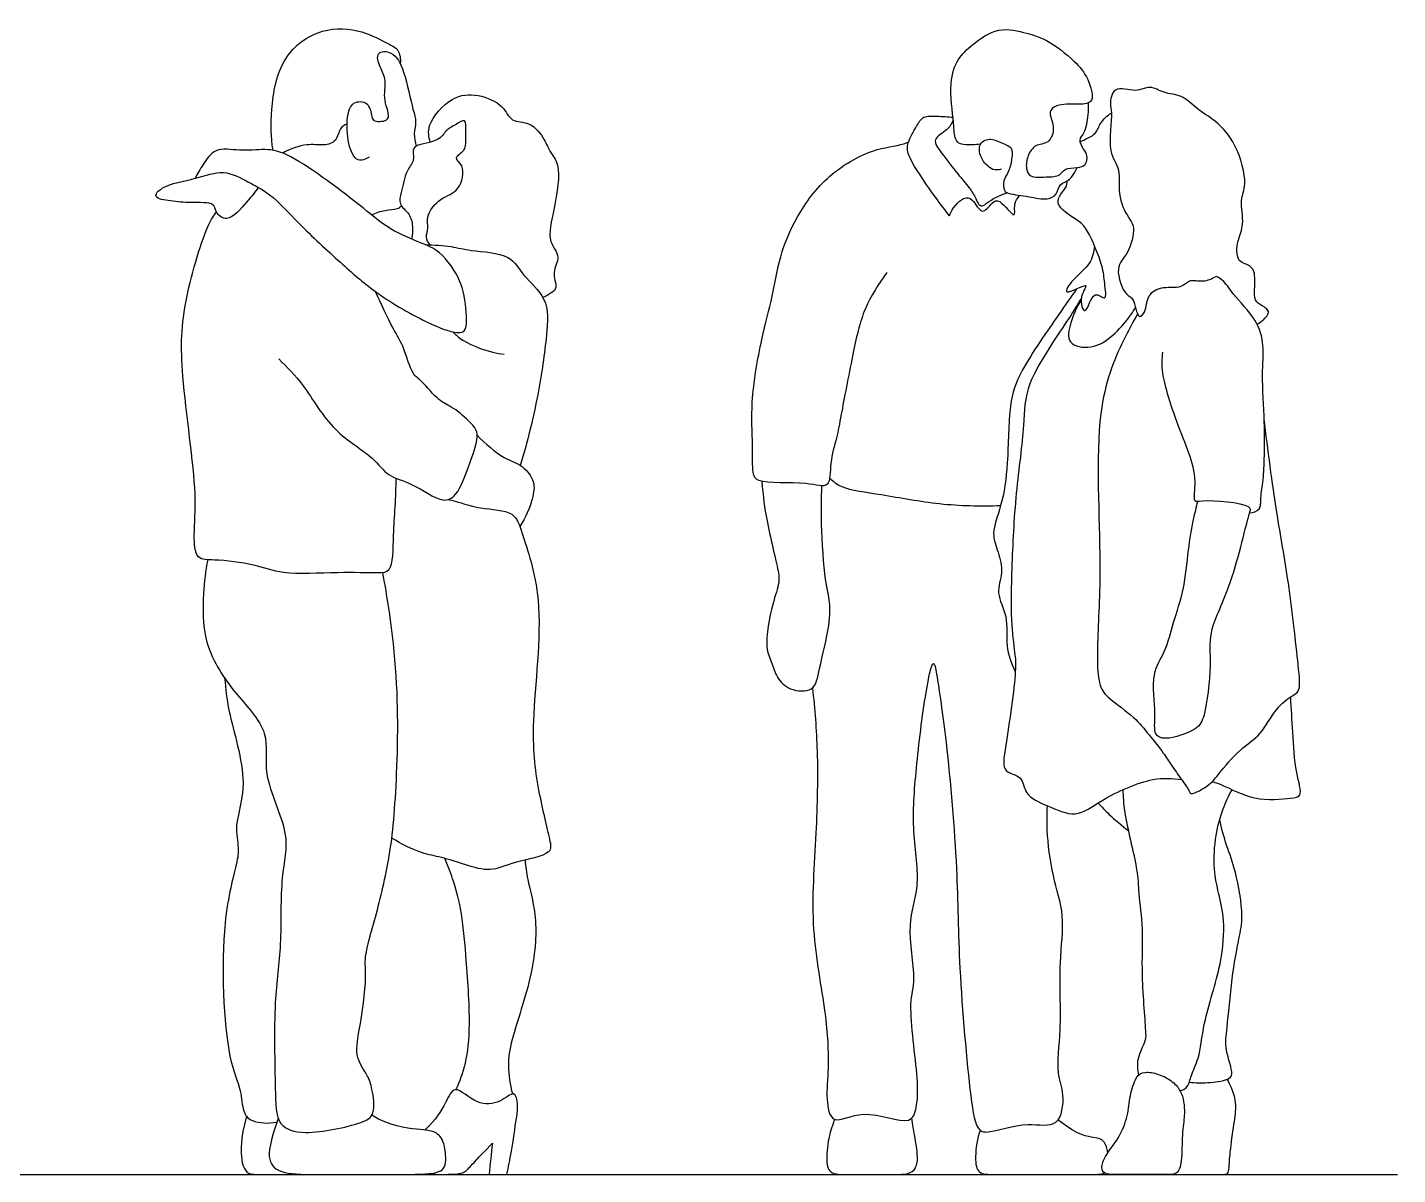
# Model space of a CAD drawing. Header units: millimetres. Extents: x 71.6 to 121.6, y 1.1 to 34.5.
# Drawn here: x 111.104 to 113.205, y 27.915 to 29.673 of the extents above; entities that cross this region are included whole.
import ezdxf

# ---------------------------------------------------------------- set-up
doc = ezdxf.new("R2010")
doc.units = ezdxf.units.MM

msp = doc.modelspace()

# ---------------------------------------------------------------- linework, layer by layer
msp.add_lwpolyline([(108.0233, 27.9156), (113.2049, 27.9156)])
for points, knots in [([(111.4808, 29.485), (111.4775, 29.5055), (111.4763, 29.5469), (111.4909, 29.6304), (111.5539, 29.6748), (111.6165, 29.6709), (111.6555, 29.6487), (111.6742, 29.6408), (111.6767, 29.6246), (111.6758, 29.6177)], [0, 0, 0, 0, 0.447599, 0.956581, 1.432032, 1.872244, 2.246714, 2.489245, 2.748061, 2.748061, 2.748061, 2.748061]), ([(112.5655, 29.4945), (112.5613, 29.4939), (112.5532, 29.4934), (112.5341, 29.4932), (112.5252, 29.5024), (112.525, 29.5288), (112.5161, 29.5875), (112.5295, 29.6255), (112.5528, 29.6475), (112.5921, 29.6758), (112.6369, 29.6645), (112.6669, 29.6556), (112.7108, 29.6225), (112.7303, 29.5972), (112.7424, 29.5577), (112.7155, 29.5545), (112.6869, 29.5571), (112.6669, 29.5453), (112.6811, 29.5213), (112.6713, 29.4941), (112.6486, 29.4949), (112.6373, 29.4772), (112.6342, 29.4575), (112.6413, 29.4424), (112.6656, 29.4444), (112.6877, 29.4447), (112.6938, 29.4582), (112.7136, 29.4579), (112.7274, 29.4612), (112.7302, 29.4773), (112.7236, 29.4864), (112.7149, 29.5016), (112.7263, 29.5114), (112.7309, 29.5382), (112.7313, 29.5519), (112.731, 29.5578)], [0, 0, 0, 0, 0.205652, 0.45108, 0.63672, 0.925351, 1.373658, 1.732364, 2.05548, 2.445809, 2.822674, 3.152244, 3.570254, 3.913278, 4.240303, 4.496551, 4.816698, 5.053509, 5.334741, 5.618778, 5.871089, 6.122941, 6.379107, 6.589657, 6.866215, 7.131035, 7.331039, 7.578457, 7.787376, 7.997618, 8.195532, 8.41789, 8.623642, 8.930911, 9.148511, 9.148511, 9.148511, 9.148511]), ([(111.628, 29.4746), (111.623, 29.4717), (111.608, 29.464), (111.5943, 29.497), (111.5933, 29.5339), (111.6007, 29.5608), (111.6287, 29.5605), (111.6318, 29.5364), (111.6351, 29.5284), (111.6661, 29.529), (111.6476, 29.5626), (111.6563, 29.592), (111.6448, 29.6109), (111.6368, 29.6374), (111.6667, 29.6371), (111.6834, 29.6052), (111.6943, 29.5484), (111.7012, 29.5298), (111.6958, 29.5103), (111.6986, 29.4975), (111.7004, 29.4914)], [0, 0, 0, 0, 0.235821, 0.540009, 0.898143, 1.17494, 1.427115, 1.686274, 1.845664, 2.097022, 2.399246, 2.710511, 2.979201, 3.236288, 3.481888, 3.817379, 4.25064, 4.501044, 4.745085, 4.994318, 4.994318, 4.994318, 4.994318]), ([(112.9895, 29.2184), (112.9926, 29.22), (112.9978, 29.2236), (113.0128, 29.2392), (112.9927, 29.2483), (112.9829, 29.2585), (112.989, 29.2944), (112.9786, 29.3103), (112.9566, 29.3139), (112.9589, 29.3484), (112.9708, 29.3708), (112.9622, 29.4094), (112.9758, 29.4334), (112.9587, 29.4951), (112.9281, 29.5301), (112.8964, 29.5479), (112.8747, 29.571), (112.8465, 29.5713), (112.8252, 29.5859), (112.8042, 29.5721), (112.768, 29.5864), (112.7632, 29.5537), (112.7686, 29.5436), (112.7586, 29.481), (112.7823, 29.4569), (112.7739, 29.413), (112.7939, 29.379), (112.8029, 29.3664), (112.7936, 29.3258), (112.7692, 29.3064), (112.7869, 29.2611), (112.8015, 29.2606), (112.8056, 29.223), (112.8202, 29.2391), (112.8196, 29.2608), (112.8402, 29.2783), (112.8743, 29.2724), (112.8845, 29.2884), (112.9075, 29.2823), (112.9203, 29.2885), (112.9265, 29.2917)], [0, 0, 0, 0, 0.188383, 0.417958, 0.651667, 0.864942, 1.20216, 1.442272, 1.683645, 1.992576, 2.292177, 2.636784, 2.934064, 3.38137, 3.777963, 4.122874, 4.438218, 4.737243, 5.012003, 5.287004, 5.60703, 5.883423, 6.093743, 6.532699, 6.859639, 7.23104, 7.583162, 7.806118, 8.159005, 8.474967, 8.838889, 9.047502, 9.347291, 9.540015, 9.810132, 10.09101, 10.415315, 10.640135, 10.902898, 11.167323, 11.167323, 11.167323, 11.167323]), ([(111.7218, 29.4975), (111.7198, 29.5057), (111.7149, 29.5243), (111.7538, 29.5698), (111.7945, 29.5721), (111.8345, 29.5558), (111.8447, 29.5268), (111.8759, 29.5304), (111.8979, 29.5017), (111.9045, 29.4822), (111.9234, 29.4624), (111.9127, 29.3958), (111.8995, 29.346), (111.9241, 29.322), (111.9067, 29.2989), (111.9181, 29.2742), (111.9071, 29.2663), (111.8991, 29.2609), (111.8945, 29.2594)], [0, 0, 0, 0, 0.285038, 0.698259, 1.055675, 1.415586, 1.703232, 1.992952, 2.319892, 2.576206, 2.852161, 3.312432, 3.717257, 4.008885, 4.28683, 4.560033, 4.747345, 4.96397, 4.96397, 4.96397, 4.96397]), ([(112.5181, 29.3846), (112.5069, 29.3984), (112.4877, 29.425), (112.4528, 29.476), (112.4526, 29.4966), (112.4674, 29.5218), (112.4769, 29.5386), (112.4997, 29.537), (112.5152, 29.5368), (112.5233, 29.5356)], [0, 0, 0, 0, 0.421339, 0.864311, 1.116553, 1.423347, 1.665601, 1.925085, 2.210903, 2.210903, 2.210903, 2.210903]), ([(112.7182, 29.4985), (112.7221, 29.4998), (112.7293, 29.5034), (112.7435, 29.5104), (112.7482, 29.5278), (112.7599, 29.5381), (112.7662, 29.5425)], [0, 0, 0, 0, 0.2024587, 0.422473, 0.6604133, 0.936896, 0.936896, 0.936896, 0.936896]), ([(111.5943, 29.5255), (111.5906, 29.5236), (111.5822, 29.5194), (111.5792, 29.4979), (111.5576, 29.4915), (111.5319, 29.4963), (111.507, 29.4871), (111.4957, 29.4807)], [0, 0, 0, 0, 0.200839, 0.44716, 0.695698, 0.985461, 1.338327, 1.338327, 1.338327, 1.338327]), ([(111.7218, 29.3403), (111.7189, 29.3436), (111.7133, 29.352), (111.7206, 29.3663), (111.7135, 29.384), (111.7371, 29.4138), (111.7682, 29.4208), (111.7765, 29.4623), (111.7552, 29.4735), (111.7784, 29.4848), (111.7753, 29.5058), (111.7783, 29.5366), (111.7604, 29.5235), (111.7447, 29.5161), (111.7363, 29.4975), (111.6985, 29.4948), (111.6945, 29.4828), (111.6981, 29.4691), (111.6852, 29.4541), (111.6816, 29.4369), (111.6775, 29.4207), (111.6721, 29.4017), (111.6913, 29.3882), (111.6954, 29.3684), (111.6945, 29.3553), (111.6929, 29.3491)], [0, 0, 0, 0, 0.206024, 0.41855, 0.651788, 0.980942, 1.297011, 1.630355, 1.850315, 2.080414, 2.348768, 2.617809, 2.828359, 3.070367, 3.315169, 3.646142, 3.823915, 4.026308, 4.270048, 4.507299, 4.742517, 4.977572, 5.234181, 5.484735, 5.734094, 5.734094, 5.734094, 5.734094]), ([(112.5238, 29.5312), (112.5208, 29.526), (112.516, 29.5153), (112.489, 29.5026), (112.5076, 29.4786), (112.5295, 29.4494), (112.5474, 29.4294), (112.5593, 29.4108), (112.5653, 29.3922), (112.5822, 29.4114), (112.606, 29.4201)], [0, 0, 0, 0, 0.244451, 0.520157, 0.797822, 1.160287, 1.455417, 1.680448, 1.934381, 2.107261, 2.107261, 2.107261, 2.107261]), ([(112.4219, 29.2976), (112.4093, 29.2802), (112.3846, 29.2427), (112.3694, 29.1725), (112.3518, 29.0808), (112.3456, 29.045), (112.3338, 29.0078), (112.3364, 28.9641), (112.2969, 28.9788), (112.2233, 28.9726), (112.2152, 28.9918), (112.2169, 29.0367), (112.2122, 29.0999), (112.2288, 29.1953), (112.2469, 29.2597), (112.2567, 29.3232), (112.2831, 29.3852), (112.3301, 29.45), (112.4061, 29.4916), (112.4391, 29.4907), (112.4551, 29.4978)], [0, 0, 0, 0, 0.462754, 0.959375, 1.497489, 1.843818, 2.209273, 2.537677, 2.868388, 3.357784, 3.581132, 3.954817, 4.424796, 4.992094, 5.466935, 5.912001, 6.373201, 6.884851, 7.420376, 7.838878, 7.838878, 7.838878, 7.838878]), ([(112.5972, 29.4561), (112.593, 29.455), (112.5831, 29.4528), (112.5639, 29.4727), (112.5619, 29.4971), (112.5821, 29.5049), (112.6008, 29.4945), (112.6153, 29.4899), (112.6134, 29.4712), (112.6094, 29.4518), (112.5996, 29.4393), (112.6007, 29.4226), (112.6097, 29.4177), (112.6404, 29.4145), (112.6666, 29.408), (112.6833, 29.4163), (112.6858, 29.4346), (112.7033, 29.4381), (112.7109, 29.4538), (112.7127, 29.457), (112.7135, 29.4586)], [0, 0, 0, 0, 0.207575, 0.498111, 0.762642, 0.999902, 1.266411, 1.47407, 1.705839, 1.966288, 2.195284, 2.413007, 2.583274, 2.903285, 3.208447, 3.436786, 3.665073, 3.895653, 4.127173, 4.262218, 4.262218, 4.262218, 4.262218]), ([(111.4583, 29.4283), (111.4532, 29.4208), (111.4409, 29.4064), (111.4117, 29.3717), (111.3919, 29.39), (111.392, 29.406), (111.3527, 29.4041), (111.3269, 29.4067), (111.2945, 29.4116), (111.3128, 29.4328), (111.3627, 29.4404), (111.4046, 29.4572), (111.4431, 29.4361), (111.4782, 29.4186), (111.5207, 29.3712), (111.5844, 29.3127), (111.6364, 29.2667), (111.7083, 29.2237), (111.7782, 29.1953), (111.7776, 29.2344), (111.7735, 29.2826), (111.738, 29.3315), (111.7075, 29.3426), (111.6573, 29.3641), (111.6211, 29.396), (111.5108, 29.4801), (111.4699, 29.4879), (111.4302, 29.483), (111.3914, 29.491), (111.3733, 29.4628), (111.3649, 29.4496), (111.3616, 29.4422)], [0.042878, 0.042878, 0.042878, 0.042878, 0.322802, 0.68241, 0.927457, 1.124493, 1.451365, 1.771738, 2.04371, 2.271966, 2.681561, 3.058791, 3.416359, 3.768473, 4.21798, 4.746393, 5.220588, 5.757953, 6.192625, 6.473678, 6.879567, 7.305455, 7.629834, 8.029742, 8.445389, 9.104729, 9.470527, 9.822124, 10.162195, 10.467275, 10.746501, 10.746501, 10.746501, 10.746501]), ([(112.7402, 29.3383), (112.7393, 29.3293), (112.7351, 29.3091), (112.7093, 29.2911), (112.6865, 29.2576), (112.7383, 29.2871), (112.7148, 29.2616), (112.7266, 29.2241), (112.7375, 29.2749), (112.7605, 29.2498), (112.7547, 29.2854), (112.7542, 29.3065), (112.7303, 29.3628), (112.7183, 29.376), (112.682, 29.397), (112.6847, 29.4152), (112.6972, 29.4268), (112.6983, 29.4347), (112.6987, 29.4385)], [0.013925, 0.013925, 0.013925, 0.013925, 0.307208, 0.654001, 0.914498, 1.229998, 1.47686, 1.745405, 2.052915, 2.27509, 2.545731, 2.848853, 3.283369, 3.547571, 3.901517, 4.122486, 4.354263, 4.547839, 4.547839, 4.547839, 4.547839]), ([(112.5181, 29.3846), (112.521, 29.3956), (112.5381, 29.4145), (112.5541, 29.4117), (112.5673, 29.3826), (112.5826, 29.4056), (112.5953, 29.4118), (112.6211, 29.3749), (112.6155, 29.403), (112.6221, 29.4113), (112.6256, 29.416)], [0, 0, 0, 0, 0.336799, 0.547266, 0.822761, 1.075475, 1.275509, 1.5897, 1.807151, 2.048411, 2.048411, 2.048411, 2.048411]), ([(111.669, 28.9827), (111.6691, 28.9536), (111.6638, 28.9011), (111.6649, 28.8377), (111.6384, 28.837), (111.579, 28.839), (111.4959, 28.8336), (111.4537, 28.8511), (111.393, 28.8584), (111.3617, 28.8562), (111.3585, 28.9013), (111.3663, 28.9601), (111.3374, 29.1446), (111.3412, 29.2503), (111.3784, 29.3691), (111.3899, 29.3845), (111.3941, 29.3909)], [0, 0, 0, 0, 0.530195, 0.944234, 1.185168, 1.627163, 2.144, 2.533633, 2.974478, 3.257344, 3.58859, 4.038077, 4.800426, 5.422656, 6.03263, 6.299066, 6.299066, 6.299066, 6.299066]), ([(111.6319, 29.386), (111.6385, 29.389), (111.6514, 29.3942), (111.6713, 29.3941), (111.6756, 29.3983), (111.6776, 29.4)], [0, 0, 0, 0, 0.2643845, 0.5091859, 0.6693945, 0.6693945, 0.6693945, 0.6693945]), ([(111.7138, 29.3405), (111.7271, 29.3402), (111.7551, 29.3384), (111.7833, 29.3302), (111.8464, 29.3276), (111.8626, 29.2919), (111.9043, 29.2588), (111.9006, 29.1986), (111.8879, 29.1083), (111.8706, 29.0378), (111.8599, 29.0022)], [0, 0, 0, 0, 0.358703, 0.677715, 1.105783, 1.44722, 1.840293, 2.261017, 2.805022, 3.402985, 3.402985, 3.402985, 3.402985]), ([(112.9778, 28.9295), (112.9831, 28.9297), (112.996, 28.9336), (112.994, 28.9507), (112.9992, 28.977), (113.0008, 29.0133), (113.0016, 29.0692), (112.9959, 29.1402), (113.0012, 29.1856), (112.9896, 29.2266), (112.9526, 29.2632), (112.9381, 29.2864), (112.93, 29.2901), (112.9265, 29.2917)], [0, 0, 0, 0, 0.229948, 0.449384, 0.746366, 1.092478, 1.528283, 2.018048, 2.405954, 2.773813, 3.190998, 3.486745, 3.683603, 3.683603, 3.683603, 3.683603]), ([(111.4896, 29.1655), (111.5025, 29.1522), (111.5296, 29.1261), (111.5702, 29.0526), (111.6349, 29.017), (111.6555, 28.9844), (111.6948, 28.9764), (111.7391, 28.9429), (111.765, 28.9564), (111.782, 29.0047), (111.7988, 29.0507), (111.7835, 29.0682), (111.7577, 29.0915), (111.7341, 29.0999), (111.7098, 29.1321), (111.6928, 29.1415), (111.6824, 29.1833), (111.6639, 29.2119), (111.6465, 29.2498), (111.6378, 29.2686)], [0, 0, 0, 0, 0.422837, 0.939415, 1.420907, 1.755316, 2.110514, 2.518448, 2.784618, 3.192681, 3.578988, 3.833851, 4.161781, 4.451785, 4.800001, 5.04904, 5.40312, 5.74443, 6.190659, 6.190659, 6.190659, 6.190659]), ([(112.7127, 29.2727), (112.7033, 29.2595), (112.6859, 29.2338), (112.6256, 29.1483), (112.6081, 29.0954), (112.6084, 29.0057), (112.5993, 28.9427), (112.5808, 28.8985), (112.593, 28.8695), (112.6012, 28.8375), (112.5874, 28.8057), (112.6094, 28.7708), (112.6022, 28.7249), (112.613, 28.6988), (112.6188, 28.6863)], [0, 0, 0, 0, 0.4019, 0.980513, 1.421912, 1.960374, 2.430211, 2.813444, 3.127377, 3.453066, 3.776813, 4.13146, 4.517803, 4.888372, 4.888372, 4.888372, 4.888372]), ([(112.7201, 29.2586), (112.7135, 29.2481), (112.7023, 29.2277), (112.6312, 29.1279), (112.6339, 29.0641), (112.6181, 28.9583), (112.6132, 28.8471), (112.6112, 28.7687), (112.618, 28.7142), (112.621, 28.6871), (112.6051, 28.5755), (112.5968, 28.5309), (112.631, 28.5274), (112.6323, 28.4955), (112.6686, 28.4808), (112.713, 28.4598), (112.7515, 28.4924), (112.829, 28.5259), (112.8591, 28.5225), (112.8737, 28.5206)], [0, 0, 0, 0, 0.350665, 0.969179, 1.437255, 2.026881, 2.644969, 3.161151, 3.568794, 3.880305, 4.496934, 4.85506, 5.135277, 5.426376, 5.777698, 6.162064, 6.557608, 7.08264, 7.466662, 7.466662, 7.466662, 7.466662]), ([(112.7198, 29.255), (112.7122, 29.2448), (112.7036, 29.2225), (112.6956, 29.1865), (112.7377, 29.1794), (112.7687, 29.1998), (112.793, 29.2276), (112.8, 29.239), (112.803, 29.2442)], [0, 0, 0, 0, 0.355688, 0.666171, 0.993094, 1.348688, 1.698909, 1.93674, 1.93674, 1.93674, 1.93674]), ([(112.8063, 29.2339), (112.7987, 29.2212), (112.7756, 29.1781), (112.737, 29.0824), (112.7528, 28.8539), (112.7438, 28.738), (112.7445, 28.6649), (112.7625, 28.644), (112.802, 28.6169), (112.8231, 28.5899), (112.8461, 28.5618), (112.8578, 28.5428), (112.8732, 28.5215), (112.8857, 28.5036), (112.8881, 28.4956), (112.9194, 28.5136), (112.9304, 28.5296), (112.9631, 28.5689), (112.9961, 28.5879), (113.0165, 28.6293), (113.0415, 28.6489), (113.0568, 28.6553), (113.0519, 28.7026), (113.0383, 28.8267), (113.0186, 28.9296), (113.006, 29.0261), (113.0003, 29.0737)], [0.267094, 0.267094, 0.267094, 0.267094, 0.541065, 1.167731, 2.03948, 2.681291, 3.144341, 3.435985, 3.828103, 4.175277, 4.516892, 4.790436, 5.090589, 5.358052, 5.486456, 5.803406, 6.080832, 6.482086, 6.843699, 7.231108, 7.551392, 7.755581, 8.120933, 8.769314, 9.376379, 10.068357, 10.068357, 10.068357, 10.068357]), ([(111.7569, 29.2065), (111.7616, 29.202), (111.7704, 29.1923), (111.8128, 29.1744), (111.8349, 29.1728)], [0, 0, 0, 0, 0.2487873, 0.7111469, 0.7111469, 0.7111469, 0.7111469]), ([(112.8445, 29.1756), (112.8436, 29.1649), (112.841, 29.143), (112.8656, 29.068), (112.8845, 29.0233), (112.8973, 28.9809), (112.8899, 28.9443), (112.9069, 28.9505), (112.9839, 28.9443), (112.9742, 28.9219), (112.9498, 28.8124), (112.9129, 28.7473), (112.9206, 28.6976), (112.9103, 28.6192), (112.8987, 28.5964), (112.8501, 28.5798), (112.8299, 28.5895), (112.8352, 28.6226), (112.8258, 28.6832), (112.8501, 28.7165), (112.8608, 28.7627), (112.8787, 28.812), (112.8833, 28.8717), (112.8913, 28.9166), (112.8963, 28.9382), (112.8986, 28.9473)], [0, 0, 0, 0, 0.328092, 0.83313, 1.247438, 1.635825, 1.944116, 2.148894, 2.631545, 2.8487, 3.46048, 3.964873, 4.371963, 4.87502, 5.165987, 5.563125, 5.799308, 6.114802, 6.563601, 6.926455, 7.31731, 7.737901, 8.185815, 8.585077, 8.864142, 8.864142, 8.864142, 8.864142]), ([(111.7936, 29.0485), (111.806, 29.0354), (111.8336, 29.0118), (111.8641, 29.0035), (111.8833, 28.9768), (111.8792, 28.9506), (111.8681, 28.9213), (111.8591, 28.9085)], [0, 0, 0, 0, 0.416025, 0.733236, 1.035061, 1.325121, 1.69723, 1.69723, 1.69723, 1.69723]), ([(112.2304, 28.9776), (112.2318, 28.9599), (112.2342, 28.9275), (112.255, 28.8445), (112.2579, 28.8221), (112.2454, 28.7892), (112.2335, 28.7244), (112.2453, 28.7011), (112.2523, 28.6765), (112.2719, 28.6567), (112.3123, 28.6538), (112.3181, 28.6932), (112.3352, 28.7558), (112.3347, 28.7969), (112.3262, 28.8275), (112.3206, 28.9145), (112.3215, 28.9513), (112.3224, 28.9709)], [0, 0, 0, 0, 0.421479, 0.94626, 1.215352, 1.553481, 2.018704, 2.310178, 2.592992, 2.893789, 3.217956, 3.552298, 4.026569, 4.388354, 4.713284, 5.243972, 5.687398, 5.687398, 5.687398, 5.687398]), ([(112.3342, 28.9826), (112.34, 28.9777), (112.3525, 28.9657), (112.4176, 28.9577), (112.5029, 28.9408), (112.5651, 28.9397), (112.5963, 28.9407)], [0, 0, 0, 0, 0.275437, 0.72923, 1.277403, 1.835582, 1.835582, 1.835582, 1.835582]), ([(111.7498, 28.9499), (111.7683, 28.9452), (111.7969, 28.9346), (111.8518, 28.9341), (111.8632, 28.8938), (111.9002, 28.792), (111.874, 28.6106), (111.8846, 28.5107), (111.9045, 28.4321), (111.9096, 28.4046), (111.8493, 28.3956), (111.8147, 28.3781), (111.7762, 28.3899), (111.7387, 28.4023), (111.7087, 28.4068), (111.6773, 28.4218), (111.663, 28.4311)], [0, 0, 0, 0, 0.379069, 0.7722, 1.086437, 1.641476, 2.380023, 2.940863, 3.417639, 3.657204, 4.052605, 4.398923, 4.732133, 5.07154, 5.376744, 5.748967, 5.748967, 5.748967, 5.748967]), ([(111.3806, 28.8575), (111.3772, 28.8404), (111.3735, 28.8053), (111.3717, 28.73), (111.4174, 28.6553), (111.4794, 28.5947), (111.4611, 28.5278), (111.5098, 28.4378), (111.4906, 28.3712), (111.495, 28.2652), (111.4808, 28.1813), (111.4845, 28.0521), (111.4849, 27.9891), (111.5314, 27.9743), (111.6137, 27.9922), (111.6389, 28.0066), (111.6329, 28.0473), (111.6269, 28.0669), (111.6056, 28.0956), (111.6134, 28.1365), (111.6256, 28.2186), (111.6189, 28.2488), (111.6445, 28.3282), (111.6618, 28.4159), (111.6682, 28.4777), (111.6766, 28.6506), (111.6613, 28.7733), (111.6491, 28.8376)], [0, 0, 0, 0, 0.409664, 0.891125, 1.422821, 1.928174, 2.376048, 2.927059, 3.396358, 3.966447, 4.506299, 5.153115, 5.572797, 5.932295, 6.453475, 6.7376, 7.076647, 7.343257, 7.659165, 8.028399, 8.537776, 8.856714, 9.363722, 9.900667, 10.346761, 11.077549, 11.871351, 11.871351, 11.871351, 11.871351]), ([(112.3077, 28.6612), (112.3114, 28.6288), (112.3168, 28.5625), (112.3143, 28.4371), (112.3026, 28.2921), (112.3291, 28.1678), (112.3336, 28.0802), (112.3279, 28.035), (112.3365, 27.9872), (112.3863, 28.0202), (112.4585, 27.9868), (112.4685, 28.0213), (112.4708, 28.0635), (112.4532, 28.1781), (112.4684, 28.2134), (112.4505, 28.3003), (112.475, 28.356), (112.4592, 28.4438), (112.4665, 28.5377), (112.4789, 28.6438), (112.4928, 28.7107), (112.4998, 28.6734), (112.515, 28.5717), (112.531, 28.38), (112.531, 28.2386), (112.5479, 28.0454), (112.5586, 27.9796), (112.5852, 27.9804), (112.6365, 27.9975), (112.6878, 27.984), (112.6953, 28.0401), (112.6805, 28.0717), (112.6907, 28.1402), (112.6845, 28.2391), (112.6962, 28.3117), (112.675, 28.372), (112.6665, 28.4422), (112.6674, 28.4679), (112.6681, 28.4806)], [0, 0, 0, 0, 0.570584, 1.216171, 1.916667, 2.571492, 3.103161, 3.502187, 3.830722, 4.221791, 4.70133, 4.975431, 5.36615, 5.97615, 6.34625, 6.865552, 7.316224, 7.844803, 8.413555, 9.038306, 9.42765, 9.666865, 10.25936, 11.061685, 11.776974, 12.583411, 13.009395, 13.260168, 13.69046, 14.071013, 14.446843, 14.789446, 15.259382, 15.841689, 16.331834, 16.791795, 17.271724, 17.628129, 17.628129, 17.628129, 17.628129]), ([(111.4065, 28.6763), (111.4085, 28.6592), (111.41, 28.6254), (111.446, 28.5162), (111.4202, 28.4533), (111.4291, 28.4161), (111.4248, 28.3881), (111.3986, 28.299), (111.4064, 28.0975), (111.4326, 28.0484), (111.4335, 28.0121), (111.4463, 27.9956), (111.4738, 27.9931), (111.4869, 27.9958)], [0, 0, 0, 0, 0.376216, 0.927386, 1.35373, 1.65836, 1.919575, 2.423744, 3.169279, 3.558592, 3.852469, 4.085043, 4.369643, 4.369643, 4.369643, 4.369643]), ([(112.921, 28.5177), (112.9264, 28.5158), (112.938, 28.5126), (112.985, 28.4865), (113.0383, 28.4917), (113.0609, 28.4943), (113.0468, 28.5349), (113.0446, 28.5934), (113.0418, 28.6294), (113.0411, 28.6476)], [0, 0, 0, 0, 0.238671, 0.656321, 1.084027, 1.308762, 1.647674, 2.101289, 2.527847, 2.527847, 2.527847, 2.527847]), ([(112.7838, 28.5052), (112.7839, 28.4949), (112.7852, 28.4665), (112.8071, 28.3829), (112.8073, 28.3447), (112.8152, 28.292), (112.8109, 28.2251), (112.8191, 28.1331), (112.8187, 28.1191), (112.8038, 28.0925), (112.806, 28.0758), (112.8077, 28.0675)], [0.103743, 0.103743, 0.103743, 0.103743, 0.398057, 0.918862, 1.303387, 1.799873, 2.325611, 2.887943, 3.115338, 3.431922, 3.734632, 3.734632, 3.734632, 3.734632]), ([(112.8714, 28.0436), (112.8755, 28.0449), (112.8848, 28.049), (112.8877, 28.0689), (112.9023, 28.0948), (112.9062, 28.15), (112.9364, 28.2378), (112.9403, 28.306), (112.9309, 28.3439), (112.9223, 28.3833), (112.9247, 28.4354), (112.9363, 28.4756), (112.9459, 28.4958), (112.9512, 28.5052)], [0, 0, 0, 0, 0.216005, 0.472767, 0.79367, 1.239443, 1.822951, 2.326522, 2.778278, 3.162159, 3.593347, 3.983845, 4.32737, 4.32737, 4.32737, 4.32737]), ([(112.7456, 28.4848), (112.7511, 28.4788), (112.7625, 28.4669), (112.7819, 28.4502), (112.7921, 28.4425)], [0, 0, 0, 0, 0.2863256, 0.6435225, 0.6435225, 0.6435225, 0.6435225]), ([(112.8856, 28.057), (112.8949, 28.0559), (112.9124, 28.0553), (112.9442, 28.0596), (112.9545, 28.0694), (112.9389, 28.1081), (112.944, 28.1412), (112.9501, 28.2155), (112.9613, 28.2764), (112.9694, 28.3115), (112.9575, 28.3804), (112.9435, 28.4163), (112.9347, 28.4459), (112.9321, 28.4597)], [0, 0, 0, 0, 0.318847, 0.652799, 0.848768, 1.213548, 1.572812, 2.093346, 2.568191, 2.929797, 3.41873, 3.818661, 4.161557, 4.161557, 4.161557, 4.161557]), ([(111.7612, 28.0455), (111.7673, 28.0585), (111.778, 28.0872), (111.7843, 28.147), (111.7768, 28.2507), (111.7705, 28.3209), (111.7569, 28.3682), (111.7485, 28.3897), (111.744, 28.4)], [0, 0, 0, 0, 0.356813, 0.777618, 1.335112, 1.79787, 2.170634, 2.485886, 2.485886, 2.485886, 2.485886]), ([(111.8671, 28.3973), (111.8683, 28.3874), (111.8704, 28.3665), (111.8865, 28.3117), (111.8815, 28.2236), (111.8455, 28.1241), (111.8401, 28.0836), (111.8439, 28.0529), (111.8479, 28.0389)], [0, 0, 0, 0, 0.29719, 0.697257, 1.21686, 1.772845, 2.120115, 2.478266, 2.478266, 2.478266, 2.478266]), ([(111.7089, 27.9163), (111.7224, 27.9159), (111.751, 27.9153), (111.7746, 27.917), (111.786, 27.9319), (111.8069, 27.9524), (111.817, 27.9635), (111.8153, 27.9475), (111.8137, 27.9316), (111.812, 27.9156), (111.821, 27.9156), (111.8301, 27.9156), (111.8392, 27.9156), (111.8418, 27.9274), (111.8465, 27.9497), (111.8538, 28.0011), (111.8571, 28.0217), (111.8515, 28.0467), (111.83, 28.0242), (111.7903, 28.0211), (111.7592, 28.0568), (111.745, 28.0231), (111.7287, 27.9972), (111.7141, 27.9844), (111.713, 27.9835)], [4.588826, 4.588826, 4.588826, 4.588826, 4.889701, 5.15715, 5.391406, 5.755585, 5.755585, 5.755585, 6.132449, 6.132449, 6.132449, 6.415674, 6.415674, 6.415674, 6.742328, 7.129561, 7.381851, 7.616165, 7.883297, 8.175642, 8.526134, 8.79807, 9.162265, 9.189965, 9.189965, 9.189965, 9.189965]), ([(112.5652, 27.9832), (112.56, 27.9718), (112.5564, 27.9383), (112.5605, 27.9156), (112.5852, 27.9156), (112.6252, 27.9156), (112.7375, 27.9156), (112.7512, 27.9156), (112.7551, 27.9181)], [0, 0, 0, 0, 0.1213004, 0.2426008, 0.3639012, 0.4852015, 0.6065019, 0.7265461, 0.7265461, 0.7265461, 0.7265461]), ([(112.7604, 27.9485), (112.7602, 27.9504), (112.759, 27.959), (112.7546, 27.9681), (112.7433, 27.9726), (112.7164, 27.9744), (112.6842, 27.9991)], [0.9381154, 0.9381154, 0.9381154, 0.9381154, 0.9704031, 1.0917035, 1.2130038, 1.3343042, 1.3343042, 1.3343042, 1.3343042])]:
    msp.add_open_spline(points, degree=3, knots=knots)
for points in [[(112.8595, 28.0577), (112.8537, 28.0623), (112.8378, 28.0705), (112.8166, 28.0735), (112.8038, 28.0673), (112.7939, 28.0358), (112.7921, 28.0061), (112.7789, 27.9716), (112.7532, 27.9413), (112.75, 27.9215), (112.7575, 27.9154), (112.775, 27.9154), (112.8128, 27.9154), (112.8519, 27.9154), (112.8676, 27.9154), (112.8744, 27.9319), (112.8742, 27.979), (112.8789, 28.0074), (112.8772, 28.0279), (112.8729, 28.0431), (112.8654, 28.0531), (112.8595, 28.0577)], [(112.8581, 27.9156), (112.8961, 27.9156), (112.9372, 27.9156), (112.9449, 27.9156), (112.9468, 27.9247), (112.9473, 27.9453), (112.9545, 27.9967), (112.9586, 28.0212), (112.954, 28.0418), (112.9439, 28.0615)], [(111.4401, 28.0049), (111.4305, 27.9683), (111.4321, 27.9375), (111.4352, 27.9283), (111.4407, 27.9156), (111.4618, 27.9156), (111.4807, 27.9156), (111.5485, 27.9156)], [(111.4889, 28.0015), (111.4764, 27.9657), (111.4704, 27.9342), (111.4932, 27.9156), (111.5496, 27.9156), (111.6642, 27.9156), (111.736, 27.9156), (111.7481, 27.9288), (111.7431, 27.9711), (111.7273, 27.9825), (111.7112, 27.9835), (111.6592, 27.9895), (111.6322, 28.0062)], [(112.3417, 28.0001), (112.3333, 27.9777), (112.3291, 27.9508), (112.3291, 27.9156), (112.3576, 27.9156), (112.399, 27.9156), (112.4339, 27.9156), (112.4556, 27.9156), (112.4669, 27.9243), (112.4705, 27.9427), (112.465, 27.9717), (112.4599, 28.0018)]]:
    msp.add_open_spline(points, degree=3)

doc.saveas('drawing.dxf')
